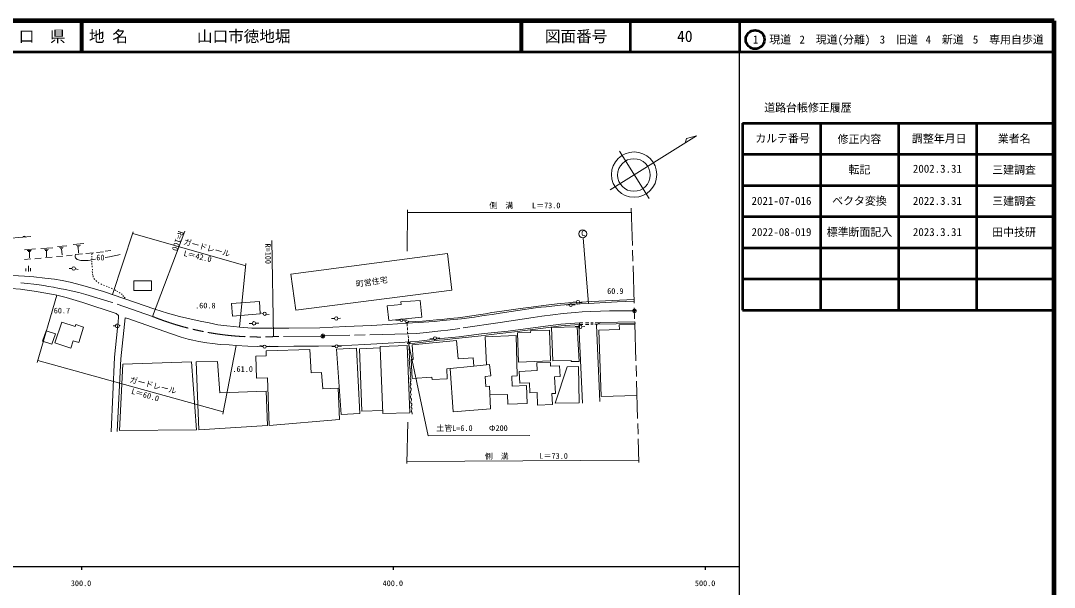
# Model space of a CAD drawing. Units: millimetres at full size, sheet at 1:1000; details may follow other scales. Extents: x 40000 to 680000, y 20000 to 380000.
# Drawn here: x 348484 to 680000, y 198357 to 380000 of the extents above; entities that cross this region are included whole.
import ezdxf
from ezdxf.enums import TextEntityAlignment as Align

# ---------------------------------------------------------------- set-up
doc = ezdxf.new("R2010")
doc.units = ezdxf.units.MM
doc.header["$LTSCALE"] = 1000
doc.header["$PDMODE"] = 32
doc.header["$PDSIZE"] = 500
doc.linetypes.add('CHAIN', pattern=[18.5, 12, -1.5, 3.5, -1.5])
for name, color, linetype, lineweight in [('M-BGD', 7, 'Continuous', 13), ('M-BMK', 2, 'CHAIN', 13), ('M-BMK-SRVR', 3, 'Continuous', 13), ('M-STR-HTXT', 7, 'Continuous', 13), ('M-TTL', 2, 'Continuous', 140), ('M-TTL-BAND', 7, 'Continuous', 25), ('M-TTL-FRAM', 2, 'Continuous', 50), ('M-TTL-LINE', 7, 'Continuous', 50)]:
    doc.layers.add(name, color=color, linetype=linetype, lineweight=lineweight)
doc.layers.add('M-OTRS', color=6, linetype='Continuous')
doc.layers.add('M-TTL-TXT', color=7, linetype='Continuous')
doc.styles.add('ＭＳ ゴシック', font='')
doc.styles.get('ＭＳ ゴシック').set_extended_font_data('MS Gothic')

msp = doc.modelspace()

# ---------------------------------------------------------------- linework, layer by layer
at = {"layer": 'M-BGD'}
for p, q in [((365358, 308199), (368724, 308550)), ((528903, 310409), (530639, 289348)), ((349658, 306566), (353275, 306817)), ((350587, 306289), (351818, 306365)), ((350863, 306013), (351667, 306038)), ((351285, 306026), (351291, 303953)), ((354983, 306943), (358776, 307144)), ((356088, 306691), (357370, 306742)), ((356390, 306315), (357068, 306340)), ((356740, 306328), (356817, 304280)), ((360284, 307571), (363323, 307822)), ((360937, 307294), (362117, 307395)), ((361188, 306867), (361891, 306917)), ((361613, 306898), (361791, 304908)), ((366036, 305008), (368297, 305234)), ((366363, 307922), (367669, 308048)), ((366589, 307545), (367242, 307621)), ((366892, 307580), (367041, 305486)), ((369421, 305315), (371808, 305541)), ((371370, 305499), (371280, 304913)), ((372762, 305717), (374998, 305918)), ((375601, 306093), (377435, 306370)), ((349758, 303476), (351793, 303627)), ((353074, 303702), (355033, 303828)), ((356415, 304054), (358550, 304230)), ((359957, 304355), (362017, 304506)), ((363223, 304657), (364956, 304807)), ((371305, 304511), (371255, 304159)), ((371255, 303782), (371255, 303481)), ((371305, 302928), (371356, 302627)), ((371305, 302250), (371305, 301848)), ((350173, 300572), (350173, 299718)), ((351027, 301401), (350952, 299617)), ((351605, 299693), (351605, 300622)), ((364935, 300562), (364077, 300562)), ((366018, 300440), (366915, 300185)), ((371406, 301396), (371456, 300944)), ((371456, 299638), (371557, 299135)), ((371506, 300391), (371481, 299989)), ((371557, 298834), (371657, 298432)), ((371732, 298155), (371783, 297829)), ((371959, 297377), (372235, 297000)), ((372587, 296673), (372863, 296372)), ((373290, 296045), (373591, 295869)), ((374194, 295643), (374521, 295442)), ((375099, 295267), (375400, 295066)), ((375852, 294940), (376229, 294764)), ((376631, 294613), (376932, 294463)), ((377485, 294237), (377887, 294036)), ((378666, 293709), (379017, 293483)), ((379294, 293307), (379645, 293157)), ((380098, 292905), (380399, 292629)), ((380776, 292403), (381002, 292202)), ((381228, 291875), (381504, 291624)), ((381705, 291323), (381956, 291072)), ((524454, 288869), (523449, 288843)), ((525399, 288887), (526308, 288887)), ((526639, 289817), (525818, 289845)), ((527802, 289679), (528573, 289688)), ((426234, 286178), (425287, 286372)), ((428130, 285803), (427259, 285943)), ((378187, 282141), (378878, 282182)), ((379355, 282801), (379604, 281608)), ((380094, 282256), (380365, 282272)), ((421791, 282937), (422768, 282967)), ((423857, 283025), (424909, 283084)), ((449154, 284540), (448162, 284535)), ((450231, 284571), (451102, 284597)), ((470146, 284032), (468837, 284024)), ((471039, 284032), (472435, 284032)), ((472422, 283255), (472483, 282035)), ((527376, 281927), (526308, 281961)), ((527676, 283154), (528813, 283120)), ((527735, 282578), (528805, 282584)), ((528470, 281899), (529454, 281926)), ((529640, 282601), (530726, 282618)), ((529642, 283145), (530748, 283145)), ((532100, 283149), (531300, 283140)), ((532100, 282697), (531352, 282688)), ((533409, 282746), (532656, 282723)), ((534414, 283198), (532752, 283149)), ((472569, 280760), (472508, 281655)), ((472601, 280262), (472690, 279523)), ((472749, 279109), (472823, 278223)), ((426228, 275691), (425203, 275892)), ((427216, 275604), (428327, 275636)), ((449325, 275575), (448255, 275514)), ((450258, 275635), (451401, 275696)), ((450289, 275773), (454660, 275974)), ((472852, 277898), (472896, 277100)), ((480888, 278171), (479763, 278012)), ((481838, 278264), (482910, 278377))]:
    msp.add_line(p, q, dxfattribs=at)
for points in [[(285477, 312433), (285502, 307886), (304971, 308665), (312482, 308916), (327492, 309300), (334727, 309602), (341459, 309978), (351763, 310780)], [(322207, 298585), (339058, 298511), (345848, 298297), (349689, 298088), (352754, 297862), (356195, 297486), (359310, 297109), (361747, 296682), (364334, 296179), (368027, 295250), (371386, 294244), (375016, 293219), (391500, 287540), (395620, 286266), (399413, 285161), (402754, 284407), (406050, 283706), (408989, 283128), (411727, 282550), (414565, 282199), (416876, 281922), (418635, 281772), (422604, 281445), (434486, 281470)], [(339423, 294395), (342513, 294344), (345377, 294169), (348416, 293892), (350552, 293616), (352762, 293289), (357183, 292586), (360072, 292033)], [(360072, 292033), (363116, 291301), (368454, 289635), (379088, 286091), (379899, 285535), (379793, 282910)], [(502104, 286766), (508769, 287700), (512236, 288203), (516154, 288730), (520500, 289182), (525323, 289634)], [(525399, 289107), (521580, 288780), (517005, 288313), (515380, 288136), (513607, 287959), (502266, 286249)], [(525323, 289634), (528178, 289800), (531720, 290001), (538251, 290353), (545159, 290629)], [(525399, 289107), (530639, 289348), (539758, 289875), (545184, 290101)], [(486007, 284480), (488687, 284786), (491036, 285081), (493194, 285377), (495321, 285732), (497567, 286071), (499592, 286411), (502104, 286766)], [(502266, 286249), (499710, 285865), (497937, 285613), (496371, 285347), (494036, 284978), (492351, 284727), (489854, 284461), (486199, 284081)], [(379446, 248314), (380642, 271631), (382026, 284695), (382886, 284542), (396502, 279718), (399944, 278587), (402230, 277909), (403712, 277532), (405621, 277130), (408208, 276728), (409978, 276464), (412431, 276213), (415372, 276036), (417603, 275844), (421297, 275637)], [(434486, 281470), (444401, 281576), (452776, 281928), (460865, 282255), (466216, 282631), (472454, 283054), (477730, 283341)], [(471655, 283528), (472187, 283247), (472601, 283262), (472941, 283631)], [(486007, 284480), (483702, 284244), (481884, 284096), (479594, 283933), (477407, 283727), (475131, 283579), (472750, 283424), (472720, 283069)], [(477730, 283341), (481086, 283608), (483879, 283845), (486199, 284081)], [(499431, 279904), (504844, 280504), (516828, 282070)], [(516828, 282070), (521765, 282681), (527676, 283154), (527735, 282578), (521780, 282134), (516961, 281553)], [(528690, 257416), (527575, 280264), (527735, 282578)], [(534414, 283198), (533409, 282746), (533126, 282413), (534199, 257971)], [(534414, 283198), (545492, 283424), (545517, 282947), (533409, 282746)], [(545516, 282576), (540467, 282475), (540517, 280993), (533860, 280842), (534666, 259526), (546063, 259810)], [(379567, 281453), (378619, 272105), (377466, 248190)], [(473308, 276544), (473368, 277102), (476264, 277309), (478895, 277590), (482397, 277959), (484406, 278181), (486771, 278417), (488972, 278654)], [(499431, 279904), (496310, 279574), (488972, 278654)], [(489150, 278225), (496223, 279009), (499422, 279409)], [(497853, 269659), (497483, 278649), (507391, 279076), (507732, 266180), (505982, 266094), (506144, 262888), (510724, 263095), (510968, 257266), (504674, 257044), (504570, 260148), (498953, 260017)], [(516961, 281553), (506898, 280267), (499422, 279409)], [(421297, 275637), (424364, 275522), (426173, 275497)], [(427253, 275522), (431097, 275547), (436071, 275673), (443983, 275698), (449259, 275748)], [(454660, 275974), (458862, 276183), (462730, 276384), (466373, 276635), (470091, 276861), (473368, 277102)], [(457106, 274852), (463814, 275153), (463814, 275606), (472455, 275907), (473255, 254238), (464671, 254025), (463814, 275153)], [(472512, 276361), (472704, 276716), (473207, 276730), (473384, 276405)], [(489150, 278225), (486948, 278004), (484377, 277723), (482751, 277546), (479412, 277206), (476589, 276866), (474905, 276674), (473308, 276544)], [(457106, 274852), (457899, 254827), (464628, 255086)], [(493810, 269265), (498881, 269759), (499266, 266172), (497429, 265959), (497628, 262780), (498810, 262839), (499180, 255539), (487246, 254623), (486214, 268536)]]:
    msp.add_lwpolyline(points, dxfattribs=at)
for points in [[(435088, 298788), (485394, 305408), (486760, 293664), (436753, 287173)], [(384808, 296568), (390492, 296612), (390475, 293517), (384790, 293483)], [(416058, 289379), (425057, 290029), (425308, 286040), (416427, 285242)], [(466564, 283930), (466036, 288602), (470507, 288979), (470407, 289908), (476637, 290285), (477164, 284960)], [(361711, 283330), (365952, 281986), (366218, 282621), (368686, 281749), (367105, 276799), (365361, 277390), (364548, 275026), (359421, 276725)], [(518695, 281609), (527010, 281860), (527563, 270757), (525051, 270716), (525051, 271064), (519161, 270947)], [(356702, 280582), (359613, 279651), (358460, 276282), (355535, 277242)], [(507799, 279926), (512045, 280051), (512120, 280730), (518073, 280780), (518375, 270983), (508151, 270556)], [(474040, 276098), (488283, 277429), (488811, 271601), (493659, 271953), (493810, 269265), (485168, 268436), (485269, 265170), (480446, 264944), (480370, 265673), (474040, 265321), (473739, 271375), (474341, 271375)], [(427180, 274139), (441273, 274642), (441675, 267105), (444962, 267167), (445376, 261965), (450287, 262170), (450790, 252147), (428206, 250238), (427629, 265461), (424112, 265436), (423945, 272404), (427239, 272535)], [(449814, 274691), (456220, 275033), (457245, 254065), (451223, 253809)], [(381198, 269890), (403319, 270616), (404856, 248879), (380130, 248666)], [(404728, 270616), (411604, 270787), (412330, 260666), (427233, 261221), (427661, 250203), (405625, 248879)], [(508353, 267505), (514180, 267882), (514080, 270344), (518426, 270394), (518426, 269264), (521340, 269314), (521465, 265898), (519732, 265873), (520059, 260522), (518878, 260447), (519104, 256980), (514256, 256729), (514130, 260773), (511794, 260723), (511643, 263863), (508629, 263762)], [(523805, 269046), (527422, 269122), (527648, 257516), (519911, 257340)]]:
    msp.add_lwpolyline(points, close=True, dxfattribs=at)
for centre, radius in [((528757, 311663), 1262), ((365483, 300562), 549), ((524926, 288860), 473), ((527220, 289744), 586), ((426741, 286040), 526), ((379487, 282206), 609), ((423313, 282981), 545), ((449693, 284535), 539), ((470592, 284024), 447), ((527921, 281859), 550), ((481363, 278221), 477), ((426710, 275515), 513), ((449791, 275614), 468)]:
    msp.add_circle(centre, radius, dxfattribs=at)
msp.add_arc((349608, 310472), 446, 22.73499, 166.1632, dxfattribs=at)
for points, knots in [([(366036, 305008), (365964, 304695), (365906, 304521), (365999, 304232), (366069, 304014), (366150, 303902), (366301, 303729), (366410, 303603), (366478, 303529), (366627, 303453), (366901, 303313), (367080, 303291), (367381, 303227), (367654, 303168), (367806, 303123), (368084, 303101), (368877, 303039), (369327, 303084), (370119, 303151), (371070, 303232), (371414, 303315), (372530, 303553)], [0, 0, 0, 0, 1, 1, 1, 2, 2, 2, 3, 3, 3, 4, 4, 4, 5, 5, 5, 6, 6, 6, 7, 7, 7, 7]), ([(472970, 276723), (472941, 276285), (472888, 276109), (472997, 275741), (473013, 275690), (473018, 275660), (473041, 275611), (473070, 275547), (473106, 275521), (473128, 275454), (473161, 275350), (473156, 275285), (473154, 275176), (473153, 275111), (473137, 275076), (473128, 275011), (473120, 274953), (473126, 274919), (473110, 274863), (473092, 274797), (473050, 274773), (473032, 274707), (473019, 274657), (473009, 274627), (473015, 274576), (473026, 274475), (473090, 274433), (473110, 274333), (473142, 274179), (473143, 274090), (473145, 273933), (473148, 273763), (473137, 273668), (473136, 273499), (473135, 273079), (473101, 272842), (473146, 272424), (473168, 272230), (473213, 272125), (473225, 271929), (473244, 271596), (473058, 271419), (473086, 271086), (473097, 270948), (473137, 270875), (473155, 270738), (473202, 270388), (473084, 270180), (473155, 269834), (473195, 269641), (473279, 269548), (473315, 269354), (473357, 269121), (473214, 268982), (473264, 268751), (473293, 268622), (473386, 268578), (473415, 268450), (473448, 268306), (473393, 268220), (473390, 268073), (473386, 267897), (473359, 267795), (473398, 267623), (473422, 267515), (473477, 267466), (473501, 267357), (473533, 267211), (473523, 267122), (473501, 266973), (473481, 266841), (473382, 266780), (473398, 266648), (473411, 266538), (473498, 266503), (473531, 266397), (473580, 266237), (473582, 266135), (473560, 265968), (473540, 265820), (473439, 265762), (473412, 265614), (473385, 265460), (473362, 265362), (473412, 265215), (473453, 265097), (473548, 265066), (473590, 264949), (473650, 264780), (473610, 264666), (473575, 264491), (473554, 264384), (473473, 264347), (473457, 264240), (473435, 264097), (473419, 264005), (473471, 263870), (473515, 263758), (473610, 263733), (473649, 263619), (473696, 263483), (473684, 263389), (473649, 263250), (473615, 263118), (473468, 263102), (473442, 262969), (473394, 262724), (473385, 262554), (473501, 262333), (473553, 262235), (473628, 262211), (473678, 262112), (473786, 261901), (473744, 261737), (473693, 261506), (473668, 261394), (473534, 261394), (473501, 261284), (473441, 261085), (473462, 260956), (473501, 260752), (473540, 260546), (473676, 260465), (473710, 260258), (473735, 260112), (473689, 260027), (473660, 259881), (473616, 259662), (473480, 259551), (473509, 259329), (473545, 259060), (473780, 258983), (473839, 258719), (473871, 258577), (473833, 258490), (473795, 258350), (473752, 258190), (473646, 258128), (473618, 257966), (473580, 257743), (473533, 257584), (473647, 257389), (473720, 257265), (473883, 257299), (473943, 257168), (474003, 257036), (473976, 256939), (473943, 256798), (473903, 256632), (473775, 256580), (473736, 256414), (473703, 256273), (473685, 256180), (473736, 256045), (473789, 255903), (473936, 255892), (473987, 255749), (474044, 255591), (474023, 255480), (473972, 255321), (473928, 255180), (473816, 255139), (473780, 254995), (473757, 254900), (473761, 254836), (473795, 254744), (473832, 254644), (473915, 254627), (473972, 254537), (474113, 254317), (474066, 254148), (474046, 253872)], [0, 0, 0, 0, 1, 1, 1, 2, 2, 2, 3, 3, 3, 4, 4, 4, 5, 5, 5, 6, 6, 6, 7, 7, 7, 8, 8, 8, 9, 9, 9, 10, 10, 10, 11, 11, 11, 12, 12, 12, 13, 13, 13, 14, 14, 14, 15, 15, 15, 16, 16, 16, 17, 17, 17, 18, 18, 18, 19, 19, 19, 20, 20, 20, 21, 21, 21, 22, 22, 22, 23, 23, 23, 24, 24, 24, 25, 25, 25, 26, 26, 26, 27, 27, 27, 28, 28, 28, 29, 29, 29, 30, 30, 30, 31, 31, 31, 32, 32, 32, 33, 33, 33, 34, 34, 34, 35, 35, 35, 36, 36, 36, 37, 37, 37, 38, 38, 38, 39, 39, 39, 40, 40, 40, 41, 41, 41, 42, 42, 42, 43, 43, 43, 44, 44, 44, 45, 45, 45, 46, 46, 46, 47, 47, 47, 48, 48, 48, 49, 49, 49, 50, 50, 50, 51, 51, 51, 52, 52, 52, 53, 53, 53, 54, 54, 54, 55, 55, 55, 56, 56, 56, 57, 57, 57, 57])]:
    msp.add_open_spline(points, degree=3, knots=knots, dxfattribs=at)
msp.add_open_spline([(375545, 304056), (377969, 304533), (377969, 304533), (380393, 305010)], degree=3, dxfattribs=at)
at = {"layer": 'M-BMK'}
for p, q in [((544328, 319892), (546790, 238381)), ((444810, 278918), (429527, 278715))]:
    msp.add_line(p, q, dxfattribs=at)
for points in [[(390812, 285167), (377498, 289812), (369373, 292246), (367113, 292849), (364626, 293401), (362842, 293778), (360833, 294180), (358974, 294532), (357391, 294808), (355909, 295059), (354402, 295285), (352719, 295511), (350659, 295763), (348487, 295965)], [(544710, 287016), (537334, 286997), (534394, 286921), (531204, 286771), (528567, 286620), (526281, 286444), (522448, 286102), (519107, 285700), (515665, 285247), (512801, 284820), (502301, 283213), (489285, 281326), (485433, 280813), (483246, 280533), (481310, 280326), (478680, 280089), (475399, 279764), (472494, 279598), (446012, 278941)]]:
    msp.add_lwpolyline(points, dxfattribs=at)
msp.add_arc((424900, 370333), 91735, 248.18643, 272.89107, dxfattribs=at)
at = {"layer": 'M-BMK-SRVR'}
msp.add_line((540591, 338150), (550102, 322977), dxfattribs=at)
msp.add_lwpolyline([(537542, 325735), (565275, 343086), (562080, 342215), (561549, 340755)], dxfattribs=at)
for centre, radius in [((545238, 330672), 7261), ((545165, 330527), 5228), ((545321, 287017), 600), ((445415, 278926), 600)]:
    msp.add_circle(centre, radius, dxfattribs=at)
for p in [(545321, 287017), (445415, 278926)]:
    msp.add_point(p, dxfattribs=at)
at = {"layer": 'M-OTRS'}
msp.add_point((545321, 287017), dxfattribs=at)
at = {"layer": 'M-STR-HTXT'}
for p, q in [((472449, 306066), (472594, 319351)), ((472584, 318480), (544528, 318542)), ((384596, 312356), (377972, 292201)), ((384423, 311829), (420677, 301418)), ((401176, 312498), (390812, 285167)), ((429041, 309502), (429527, 278715)), ((420750, 302119), (418635, 281772)), ((360072, 292033), (353800, 270389)), ((417603, 275844), (413330, 253836)), ((354003, 271088), (413479, 254602)), ((472609, 251273), (472362, 238068)), ((472374, 238733), (546754, 239164))]:
    msp.add_line(p, q, dxfattribs=at)
msp.add_lwpolyline([(473004, 276110), (479150, 246954), (511731, 247077)], dxfattribs=at)
at = {"layer": 'M-TTL'}
for p, q in [((680000, 380000), (40000, 380000)), ((680000, 20000), (680000, 380000))]:
    msp.add_line(p, q, dxfattribs=at)
at = {"layer": 'M-TTL-BAND'}
for p, q in [((579000, 20000), (579000, 370000)), ((40000, 205000), (579000, 205000)), ((368000, 205000), (368000, 204000)), ((468000, 205000), (468000, 204000)), ((568000, 205000), (568000, 204000))]:
    msp.add_line(p, q, dxfattribs=at)
at = {"layer": 'M-TTL-FRAM'}
for p, q in [((580000, 347197), (580000, 287197)), ((580000, 347197), (680000, 347197)), ((580000, 287197), (680000, 287197))]:
    msp.add_line(p, q, dxfattribs=at)
at = {"layer": 'M-TTL-LINE'}
for p, q in [((367750, 380000), (367750, 370000)), ((368250, 380000), (368250, 370000)), ((508747, 380000), (508747, 370000)), ((509247, 380000), (509247, 370000)), ((543997, 380000), (543997, 370000)), ((579000, 380000), (579000, 370000)), ((40000, 370000), (680000, 370000)), ((605000, 347197), (605000, 287197)), ((630000, 347197), (630000, 287197)), ((655000, 347197), (655000, 287197)), ((580000, 337197), (680000, 337197)), ((580000, 327197), (680000, 327197)), ((580000, 317197), (680000, 317197)), ((580000, 307197), (680000, 307197)), ((580000, 297197), (680000, 297197))]:
    msp.add_line(p, q, dxfattribs=at)
msp.add_circle((584031, 373958), 3000, dxfattribs=at)

# ---------------------------------------------------------------- texts
at = {"layer": 'M-BGD', "style": 'ＭＳ ゴシック'}
for s, p in [('C', (528903, 310409)), ('60', (374059, 302621)), ('60.9', (539211, 291873)), ('.60.8', (407716, 287213)), ('.60.7', (361065, 285609)), ('.61.0', (419688, 266850))]:
    msp.add_text(s, height=1833, dxfattribs=at).set_placement(p, align=Align.BOTTOM_CENTER)
at = {"layer": 'M-STR-HTXT', "style": 'ＭＳ ゴシック'}
for s, p in [('側\u3000溝', (502656, 319301)), ('L＝73.0', (517031, 319301)), ('土管L=6.0    Φ200', (493225, 247925)), ('側\u3000溝', (501160, 238900)), ('L＝73.0', (519422, 239006))]:
    msp.add_text(s, height=1833, dxfattribs=at).set_placement(p, align=Align.BOTTOM_CENTER)
for s, rotation, p in [('R=100', 251.03, (397490, 309852)), ('ガードレール', 344.511, (407833, 305794)), ('L＝42.0', 346.849, (404926, 303054)), ('R=100', 271.245, (426367, 305249)), ('町営住宅', 8.489, (461297, 294817)), ('ガードレール', 345.677, (390588, 261705)), ('L＝60.0', 343.61, (388030, 258649))]:
    msp.add_text(s, height=1833, rotation=rotation, dxfattribs=at).set_placement(p, align=Align.BOTTOM_CENTER)
at = {"layer": 'M-TTL-BAND', "style": 'ＭＳ ゴシック'}
for s, p in [('300.0', (367844, 198195)), ('400.0', (467844, 198195)), ('500.0', (568000, 198195))]:
    msp.add_text(s, height=1833, dxfattribs=at).set_placement(p, align=Align.BOTTOM_CENTER)
at = {"layer": 'M-TTL-TXT', "style": 'ＭＳ ゴシック'}
for s, height, p in [('山\u3000口\u3000県', 3666, (350375, 375000)), ('図面番号', 3666, (526622, 375000)), ('40', 3666, (561497, 375000)), ('1\u3000現道', 2566, (589448, 373958)), ('2\u3000現道(分離)', 2566, (609619, 373958)), ('3\u3000旧道', 2566, (630121, 373958)), ('4\u3000新道', 2566, (644824, 373958)), ('5\u3000専用自歩道', 2566, (665228, 373958)), ('道路台帳修正履歴', 2566, (600968, 352113)), ('カルテ番号', 2566, (592839, 342277)), ('修正内容', 2566, (617509, 342023)), ('調整年月日', 2566, (643089, 342197)), ('業者名', 2566, (667134, 342197)), ('転記', 2566, (617500, 332245)), ('三建調査', 2566, (667077, 332189)), ('2021-07-016', 2566, (592500, 322245)), ('ベクタ変換', 2566, (617500, 322245)), ('2022.3.31', 2566, (642500, 322245)), ('三建調査', 2566, (667077, 322189)), ('2022-08-019', 2566, (592500, 312245)), ('標準断面記入', 2566, (617500, 312245)), ('2023.3.31', 2566, (642500, 312245)), ('田中技研', 2566, (667077, 312189))]:
    msp.add_text(s, height=height, dxfattribs=at).set_placement(p, align=Align.MIDDLE_CENTER)
for s, p in [('地 名', (370380, 375000)), ('山口市徳地堀', (405024, 375000))]:
    msp.add_text(s, height=3666, dxfattribs=at).set_placement(p, align=Align.MIDDLE_LEFT)
msp.add_text('2002.3.31', height=2566, dxfattribs=at).set_placement((642500, 330495), align=Align.BOTTOM_CENTER)

doc.saveas('drawing.dxf')
